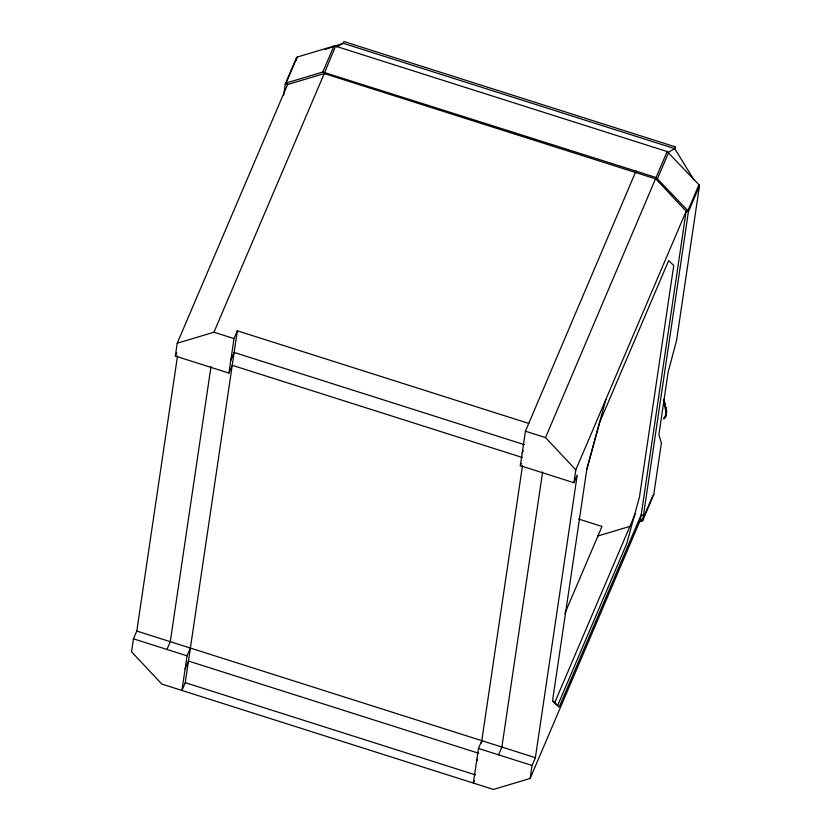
<?xml version="1.0" encoding="UTF-8"?>
<svg xmlns="http://www.w3.org/2000/svg" width="831" height="831" viewBox="0 0 831 831"><rect width="100%" height="100%" fill="white"/><g stroke="black" fill="none" stroke-linecap="round" stroke-linejoin="round"><path stroke-width="1.25" d="M663.834 399.16L666.67 411.314L665.756 416.643L663.73 418.928L665.049 417.65L665.995 412.103L663.418 400.552M177.512 355.948L136.793 631.03L133.469 638.81L131.547 651.795L161.837 684.069L493.448 789.45L530.136 778.46L640.472 519.801L686.146 211.209L655.856 178.935L324.256 73.554L322.823 72.037L286.134 83.017L285.324 83.827L283.62 95.357M522.408 457.517L232.244 365.308L228.92 373.088L175.331 356.052L177.232 343.203L287.557 84.544L324.256 73.554L335.537 46.162L667.137 151.543L698.944 184.742L699.453 185.967L676.611 340.263L668.186 371.852L658.9 434.582L661.383 443.131L653.768 494.559L642.695 520.518L638.229 522.429M211.001 366.596L170.282 641.677L166.969 649.458M190.382 648.066L187.058 655.846L181.937 690.457L185.261 682.667L237.344 330.811L528.755 423.426M228.92 373.088L234.02 338.601L237.344 330.811M296.013 60.434L297.197 57.069L333.896 46.079L335.537 46.162M481.793 740.67L478.469 748.451L473.348 783.062L474.293 780.839M530.136 778.46L532.058 765.486L535.382 757.695L577.244 474.948L573.92 482.728L520.331 465.692L525.431 431.206L635.975 171.103M481.44 743.028L522.512 465.589M542.612 471.977L501.882 747.059L498.569 754.839M573.92 482.728L575.821 469.868L686.146 211.209L687.881 210.69L698.944 184.742M643.454 515.417L641.22 514.711L559.138 707.16L552.542 700.741L586.811 469.297L605.892 399.379M575.821 469.868L545.531 437.594L667.137 151.543M675.156 149.487L675.53 146.931L343.93 41.55L343.193 43.285L336.451 46.983M586.811 469.297L599.535 422.678L668.643 260.654L673.754 265.463L639.486 496.907L626.761 543.536L557.653 705.55L552.542 700.741M296.397 57.879L285.324 83.827L287.557 84.544L286.134 83.017L297.197 57.069M175.331 356.052L176.754 352.718M333.896 46.079L322.823 72.037L656.064 177.491L687.881 210.69L688.38 211.926L642.695 520.518L640.472 519.801L641.896 521.328L652.46 496.554M177.232 343.203L213.931 332.213L324.256 73.554M230.821 360.228L234.145 352.448L524.319 444.658M185.136 668.82L188.46 661.04L478.635 753.25M522.232 452.843L523.177 450.61M520.331 465.692L521.276 463.469M668.654 152.468L657.581 178.416L655.856 178.935M675.53 146.931L674.793 148.666L668.051 152.364M699.453 185.967L688.38 211.926L686.146 211.209M476.547 761.435L477.493 759.212M564.872 613.465L601.987 526.449L578.656 519.032M554.568 703.005L635.133 514.119M665.049 417.65L665.756 416.643M665.818 415.323L666.493 414.409M665.995 412.103L666.67 411.314M652.969 495.369L653.768 494.559M665.558 408.198L666.254 407.564M664.561 403.887L665.288 403.419M325.129 49.486L343.193 43.285L674.793 148.666L693.916 179.88M597.936 535.964L629.825 526.418M213.931 332.213L234.02 338.601M525.431 431.206L545.531 437.594M136.793 631.03L535.382 757.695M133.469 638.81L187.058 655.846M478.469 748.451L532.058 765.486M185.261 682.667L475.436 774.887M664.727 417.037A17.326 6.253 68.9 0 1 663.47 418.263"/></g></svg>
